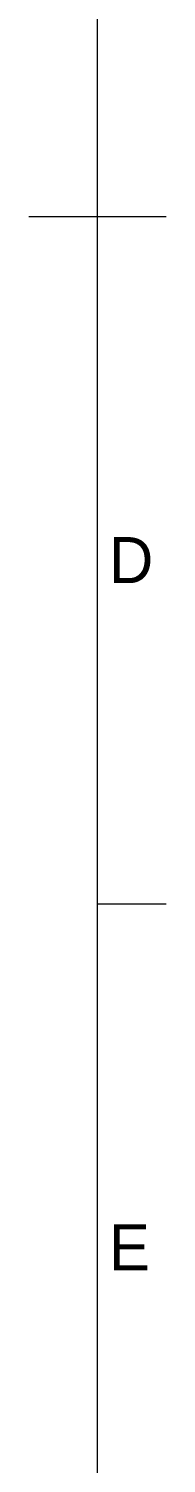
# Model space of a CAD drawing. Header units: millimetres. Extents: x 15 to 415, y 5 to 292.
# Drawn here: x 405 to 415, y 57.8 to 162.2 of the extents above; entities that cross this region are included whole.
import ezdxf

# ---------------------------------------------------------------- set-up
doc = ezdxf.new("R2010")
doc.units = ezdxf.units.MM
doc.layers.add('Border', color=7, linetype='Continuous')
doc.styles.add('Shapr0', font='txt', dxfattribs={"height": 3.3495})

msp = doc.modelspace()

# ---------------------------------------------------------------- linework, layer by layer
at = {"layer": 'Border', "linetype": 'Continuous', "lineweight": 15}
for p, q in [((410, 10), (410, 287)), ((405, 148.5), (415, 148.5)), ((410, 98.5), (415, 98.5))]:
    msp.add_line(p, q, dxfattribs=at)

# ---------------------------------------------------------------- texts
at = {"layer": 'Border', "linetype": 'Continuous', "lineweight": 15, "char_height": 3.3495, "width": 3.3495, "attachment_point": 4, "style": 'Shapr0'}
for s, insert in [('D', (410.8252, 123.5)), ('E', (410.8252, 73.5))]:
    msp.add_mtext(s, dxfattribs=dict(at, insert=insert))

doc.saveas('drawing.dxf')
